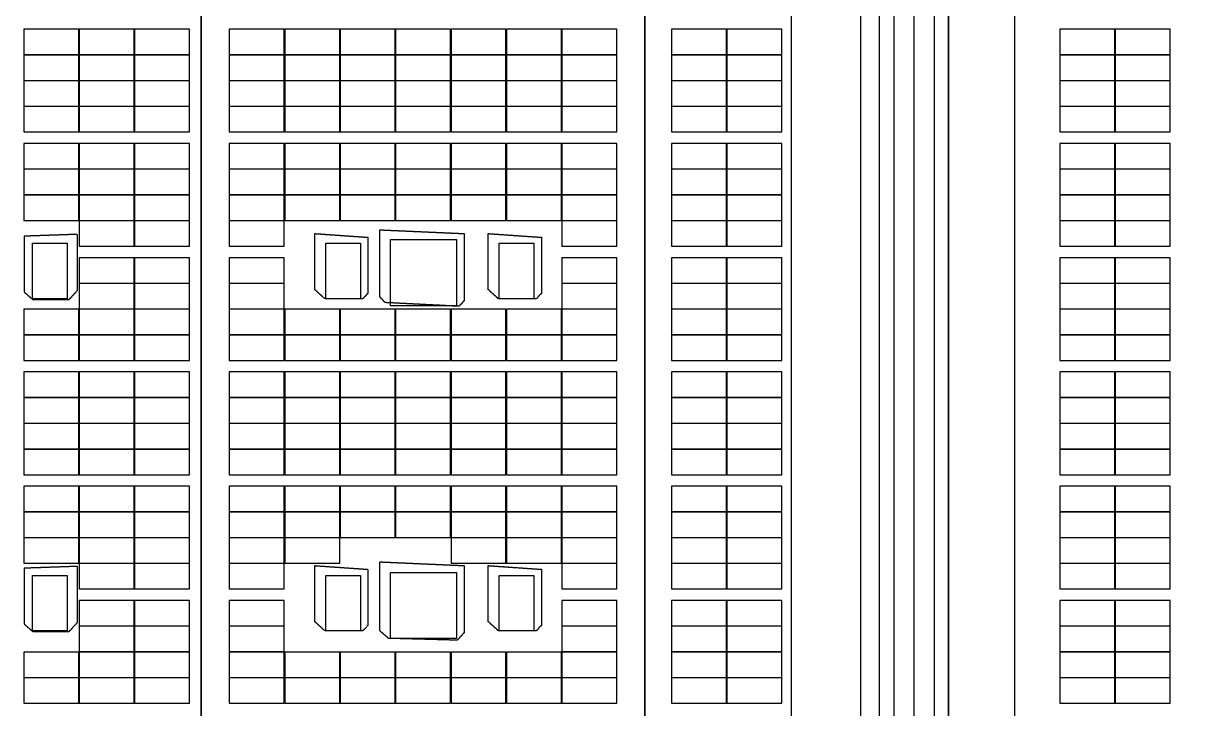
# Model space of a CAD drawing. Header units: metres. Extents: x -330863 to 383137, y -246038 to 314990.
# Drawn here: x 14103 to 64886, y 100938 to 130583 of the extents above; entities that cross this region are included whole.
import ezdxf

# ---------------------------------------------------------------- set-up
doc = ezdxf.new("R2010")
doc.units = ezdxf.units.M
doc.linetypes.add('DASHED', pattern=[1.524, 1.27, -0.254])
doc.linetypes.add('HIDDEN', pattern=[0.375, 0.25, -0.125])
for name, color, linetype in [('-其他', 7, 'Continuous'), ('-建筑轮廓线', 7, 'Continuous'), ('屋脊线', 7, 'ByLayer'), ('组件', 7, 'ByLayer'), ('阴影', 8, 'DASHED'), ('障碍物', 7, 'ByLayer')]:
    doc.layers.add(name, color=color, linetype=linetype)
doc.layers.add('X消防车道', color=6, linetype='HIDDEN', lineweight=18)

# ---------------------------------------------------------------- blocks, each defined once
blk = doc.blocks.new('*U6')
at = {"layer": '屋脊线', "color": 30}
for p, q in [((21804.48789536953, -129651.2492358684, 8900), (21800.28662353754, 145848.7498962879, 8900)), ((41004.48789536953, -129651.2511312961, 10100), (41000.28662361205, 145848.7498962879, 10100))]:
    blk.add_line(p, q, dxfattribs=at)
at = {"flags": 1}
for tag in ['unit_id', 'unit_name']:
    blk.add_attdef(tag, (0, 0), '', height=2.5, dxfattribs=at)
blk = doc.blocks.new('*U41')
at = {"layer": '障碍物', "color": 1}
blk.add_polyline3d([(50349.99999806284, 138298.7498807907, 10), (54149.99999828636, 138298.7498807907, 10), (54149.99999828636, 59048.74988079071, 10), (50349.99999806284, 59048.74988079071, 10)], close=True, dxfattribs=at)
at = {"flags": 1}
for tag in ['shape', 'height']:
    blk.add_attdef(tag, (0, 0), '', height=2.5, dxfattribs=at)
blk = doc.blocks.new('*U163')
at = {"layer": '障碍物', "color": 1}
blk.add_polyline3d([(14500.02583622932, 121073.7500661611, 10), (16000.02557329833, 121073.7500661611, 10), (16000.02557329833, 118673.7499576807, 10), (14500.02583622932, 118673.7499576807, 10)], close=True, dxfattribs=at)
at = {"flags": 1}
for tag in ['shape', 'height']:
    blk.add_attdef(tag, (0, 0), '', height=2.5, dxfattribs=at)
blk = doc.blocks.new('*U167')
at = {"layer": '障碍物', "color": 1}
blk.add_polyline3d([(14500.02732746303, 106698.7500673532, 10), (16000.02706415951, 106698.7500673532, 10), (16000.02706415951, 104298.7499576807, 10), (14500.02732746303, 104298.7499576807, 10)], close=True, dxfattribs=at)
at = {"flags": 1}
for tag in ['shape', 'height']:
    blk.add_attdef(tag, (0, 0), '', height=2.5, dxfattribs=at)
blk = doc.blocks.new('*U248')
at = {"layer": '障碍物', "color": 1}
blk.add_polyline3d([(27200.00026114285, 121073.7500661611, 10), (28699.99999806285, 121073.7500661611, 10), (28699.99999806285, 118673.7499576807, 10), (27200.00026114285, 118673.7499576807, 10)], close=True, dxfattribs=at)
at = {"flags": 1}
for tag in ['shape', 'height']:
    blk.add_attdef(tag, (0, 0), '', height=2.5, dxfattribs=at)
blk = doc.blocks.new('*U249')
at = {"layer": '障碍物', "color": 1}
blk.add_polyline3d([(34700.02609960735, 121073.7500661611, 10), (36200.02583630383, 121073.7500661611, 10), (36200.02583630383, 118673.7499576807, 10), (34700.02609960735, 118673.7499576807, 10)], close=True, dxfattribs=at)
at = {"flags": 1}
for tag in ['shape', 'height']:
    blk.add_attdef(tag, (0, 0), '', height=2.5, dxfattribs=at)
blk = doc.blocks.new('*U250')
at = {"layer": '障碍物', "color": 1}
blk.add_polyline3d([(27200.00175207853, 106698.7500673532, 10), (28700.00148937107, 106698.7500673532, 10), (28700.00148937107, 104298.7499576807, 10), (27200.00175207853, 104298.7499576807, 10)], close=True, dxfattribs=at)
at = {"flags": 1}
for tag in ['shape', 'height']:
    blk.add_attdef(tag, (0, 0), '', height=2.5, dxfattribs=at)
blk = doc.blocks.new('*U251')
at = {"layer": '障碍物', "color": 1}
blk.add_polyline3d([(34700.02759046853, 106698.7500673532, 10), (36200.02732738853, 106698.7500673532, 10), (36200.02732738853, 104298.7499576807, 10), (34700.02759046853, 104298.7499576807, 10)], close=True, dxfattribs=at)
at = {"flags": 1}
for tag in ['shape', 'height']:
    blk.add_attdef(tag, (0, 0), '', height=2.5, dxfattribs=at)
blk = doc.blocks.new('*U279')
at = {"layer": '障碍物', "color": 1}
blk.add_polyline3d([(29989.86887447536, 121228.6204725504, 10), (32850.37708550692, 121228.6204725504, 10), (32850.37708550692, 118368.1122624874, 10), (29989.86887447536, 118368.1122624874, 10)], close=True, dxfattribs=at)
at = {"flags": 1}
for tag in ['shape', 'height']:
    blk.add_attdef(tag, (0, 0), '', height=2.5, dxfattribs=at)
blk = doc.blocks.new('*U280')
at = {"layer": '障碍物', "color": 1}
blk.add_polyline3d([(29989.86887447536, 106829.0967285633, 10), (32850.37708550692, 106829.0967285633, 10), (32850.37708550692, 103968.5885173082, 10), (29989.86887447536, 103968.5885173082, 10)], close=True, dxfattribs=at)
at = {"flags": 1}
for tag in ['shape', 'height']:
    blk.add_attdef(tag, (0, 0), '', height=2.5, dxfattribs=at)
blk = doc.blocks.new('*U19')
at = {"layer": '组件', "color": 0}
blk.add_polyline3d([(0, 0, 0), (6.7e-15, 109.6, 0), (-238.1009774266284, 109.6, 11.9366891759911), (-238.1009774266284, 1.46e-14, 11.9366891759911)], close=True, dxfattribs=at)
at = {"flags": 1}
for tag in ['voco', 'vmpo', 'mounting-hole-spacing1', 'mounting-hole-spacing2', 'module-material', 'theme', 'silicon-material', 'userid', 'company-name', 'note', 'name', 'panel-width', 'panel-height', 'panel-length', 'pmax', 'id', 'impo', 'isco']:
    blk.add_attdef(tag, (0, 0), '', height=2.5, dxfattribs=at)
blk = doc.blocks.new('*U17')
at = {"layer": '组件', "color": 0}
blk.add_polyline3d([(0, 0, 0), (6.7e-15, -109.6, 0), (237.9347828191169, -109.6, 14.88620585709026), (237.9347828191169, 1.46e-14, 14.88620585709026)], close=True, dxfattribs=at)
at = {"flags": 1}
for tag in ['voco', 'vmpo', 'mounting-hole-spacing1', 'mounting-hole-spacing2', 'module-material', 'theme', 'silicon-material', 'userid', 'company-name', 'note', 'name', 'panel-width', 'panel-height', 'panel-length', 'pmax', 'id', 'impo', 'isco']:
    blk.add_attdef(tag, (0, 0), '', height=2.5, dxfattribs=at)
blk = doc.blocks.new('*U15')
at = {"layer": '组件', "color": 0}
blk.add_polyline3d([(0, 0, 0), (6.7e-15, 109.6, 0), (-238.0645125553749, 109.6, 12.64309541891256), (-238.0645125553749, 1.46e-14, 12.64309541891256)], close=True, dxfattribs=at)
at = {"flags": 1}
for tag in ['voco', 'vmpo', 'mounting-hole-spacing1', 'mounting-hole-spacing2', 'module-material', 'theme', 'silicon-material', 'userid', 'company-name', 'note', 'name', 'panel-width', 'panel-height', 'panel-length', 'pmax', 'id', 'impo', 'isco']:
    blk.add_attdef(tag, (0, 0), '', height=2.5, dxfattribs=at)

msp = doc.modelspace()

# ---------------------------------------------------------------- hatches: boundary and pattern name
at = {"layer": '-其他'}
h = msp.add_hatch(dxfattribs=at)
h.set_pattern_fill('ANSI31', color=256, scale=1199.999999999999, angle=-8.425099e-10)
h.set_pattern_definition([(44.9999999991575, (-495701042.8302665, -3200636676.18242), (-1347.038418140563, 1347.038418180179), [])])
edge = h.paths.add_edge_path()
edge.add_line((104528.7227559043, 145851.2500959262), (-88499.99851645902, 145851.2500991858))
edge.add_line((-88499.99851645902, 145851.2500991858), (-88499.9985170411, 104651.2501003966))
edge.add_line((-88499.9985170411, 104651.2501003966), (-93573.66250199033, 104651.2501003966))
edge.add_line((-93573.66250199033, 104651.2501003966), (-98618.78283635945, 104651.2501003966))
edge.add_line((-98618.78283635945, 104651.2501003966), (-104499.99851675, 104651.2501003966))
edge.add_line((-104499.99851675, 104651.2501003966), (-104499.9985162844, 151351.2500991858))
edge.add_line((-104499.9985162844, 151351.2500991858), (104000.0015184074, 151351.2500959262))
edge.add_line((104000.0015184074, 151351.2500959262), (104000.0015181745, 145851.2500959262))
at = {"layer": 'X消防车道'}
h = msp.add_hatch(dxfattribs=at)
h.set_pattern_fill('DOTS', color=8, scale=1000, angle=-31.48783798076735)
h.set_pattern_definition([(328.5121620192327, (-1970228605.701966, -2547630934.377606), (1506.050284478311, 939.1527315207007), [0, -1587.499999999999])])
h.paths.add_polyline_path([(-93210.31932864338, -143669.9816289544, 0.388696347810305), (-80260.50890044775, -155528.7499007024), (-29868.25021682074, -155528.749902565, 0.0729934230257984), (-27282.11924788542, -155149.1864708438), (-24812.54212517292, -154408.3133338205, -0.0729934230209538), (-22226.41115623759, -154028.7499007024), (83399.93261551949, -154028.749902565, -0.414215405250258), (92399.99996935017, -163028.7391755916), (92400.01187910326, -173021.7107695714), (96400.0120633305, -173176.2576506659), (96399.99996935017, -163028.7344095483, 0.4142203272388091), (83399.6842201473, -150028.7499058246), (-22813.48650954664, -150028.749903962, 0.0729934230411844), (-25399.61747935508, -150408.3133356832), (-27869.19458594406, -151149.1864689812, -0.0729934230362219), (-30455.32555586891, -151528.7499007024), (-80260.50890015671, -151528.7499007024, -0.3886976849728412), (-89225.76594498008, -143318.7917464599), (-114666.7633144511, 145381.2082974985, -0.4401982675162612), (-105701.5062695695, 155171.2501437217), (85999.68118983321, 155171.2501404621, -0.414210992521494), (94999.68118930935, 146171.3291063718, -0.1414481113697162), (96999.68118965859, 153099.4533711858, 0.2576703992202549), (85999.5199388382, 159171.2501390651), (-105701.6028190823, 159171.2501441874, 0.4401960510058327), (-118651.3220010651, 145030.0785886869)])

# ---------------------------------------------------------------- linework, layer by layer
at = {"layer": '-建筑轮廓线'}
for p, q in [((51775.00148373889, 138101.2500973232, 10100), (51775.00148251652, 59251.25009723007, 10100)), ((52650.00148373888, 138101.2500973232, 10100), (52650.00148245832, 59251.25009723007, 10100)), ((53525.00148373889, 138101.2500973232, 10100), (53525.0014823419, 59251.25009723007, 10100))]:
    msp.add_line(p, q, dxfattribs=at)
at = {"layer": '-建筑轮廓线', "elevation": 10100}
msp.add_lwpolyline([(51150.00148251652, 59051.25009750947), (54150.00148251652, 59051.25009750947), (54150.00148391351, 138301.2500984408), (51150.00148373889, 138301.2500984408)], close=True, dxfattribs=at)
at = {"layer": '屋脊线', "color": 30, "elevation": 8900}
msp.add_lwpolyline([(21800.28662353521, 145848.7498962134), (21804.48789533926, -129651.2492357939)], dxfattribs=at)
at = {"layer": '屋脊线', "color": 2, "elevation": 10100}
msp.add_lwpolyline([(41000.28662354685, 145848.7498962134), (41004.4878953509, -129651.251131501)], dxfattribs=at)
at = {"layer": '阴影', "linetype": 'DASHED'}
for points in [[(57023.4619140625, 62065.29296874999, 9296.479492187498), (57023.26660156249, 141412.24609375, 9296.489257812502), (53223.84765625, 141412.197265625, 9487.257080078123), (52031.8798828125, 140847.1484375, 9547.105712890623), (51212.3974609375, 141089.287109375, 9588.251953125), (47338.4814453125, 141089.23828125, 9782.760009765623), (47338.6572265625, 61823.046875, 9782.767333984377), (50244.1162109375, 59078.59375, 9636.868896484379), (54118.0322265625, 59078.6474609375, 9442.36083984375), (57023.4619140625, 62065.29296874999, 9296.479492187498)], [(14140.37109375, 121376.533203125, 9307.740478515623), (14140.40771484375, 118954.9609375, 9307.740478515623), (14512.2705078125, 118632.08984375, 9287.996215820312), (16074.0771484375, 118632.109375, 9205.068359375002), (16445.93017578125, 119035.712890625, 9185.323486328123), (16445.8935546875, 121457.28515625, 9185.323486328123), (14140.37109375, 121376.533203125, 9307.740478515623)], [(26709.59716796875, 121490.576171875, 9207.808227539062), (29015.0390625, 121329.1796875, 9351.898193359377), (29015.07568359375, 118907.607421875, 9351.898193359377), (28791.97509765625, 118665.44921875, 9337.9541015625), (27155.8544921875, 118665.419921875, 9235.697021484377), (26709.6337890625, 119069.00390625, 9207.808227539062), (26709.59716796875, 121490.576171875, 9207.808227539062)], [(29535.61767578125, 121652.060546875, 9384.434814453123), (33179.70458984375, 121490.68359375, 9612.189941406248), (33179.74853515625, 118584.794921875, 9612.189941406248), (32956.64794921875, 118342.63671875, 9598.245849609377), (29758.7744140625, 118504.0234375, 9398.37890625), (29535.66162109375, 118746.171875, 9384.434814453123), (29535.61767578125, 121652.060546875, 9384.434814453123)], [(34220.87158203125, 121490.703125, 9677.263183593752), (36526.31591796875, 121329.296875, 9821.353149414062), (36526.3525390625, 118907.724609375, 9821.353149414062), (36303.24951171875, 118665.56640625, 9807.40905761719), (34667.13134765625, 118665.537109375, 9705.1513671875), (34220.908203125, 119069.130859375, 9677.263183593752), (34220.87158203125, 121490.703125, 9677.263183593752)], [(29535.83740234375, 107284.0625, 9384.434814453123), (33179.92431640625, 107122.685546875, 9612.189941406248), (33179.96826171875, 104216.796875, 9612.189941406248), (32882.49755859375, 103893.916015625, 9593.598022460938), (29907.73193359375, 103974.58984375, 9407.675170898438), (29535.88134765625, 104297.451171875, 9384.434814453123), (29535.83740234375, 107284.0625, 9384.434814453123)], [(14140.58959960937, 107008.515625, 9307.740478515623), (14140.62744140625, 104586.943359375, 9307.740478515623), (14512.490234375, 104264.072265625, 9287.996215820312), (16074.296875, 104264.091796875, 9205.068359375002), (16446.14990234375, 104667.6953125, 9185.323486328123), (16446.11206054687, 107089.267578125, 9185.323486328123), (14140.58959960937, 107008.515625, 9307.740478515623)], [(26709.81689453125, 107122.578125, 9207.808227539062), (29015.2587890625, 106961.181640625, 9351.898193359377), (29015.29541015625, 104539.599609375, 9351.898193359377), (28792.1923828125, 104297.44140625, 9337.9541015625), (27156.07177734375, 104297.412109375, 9235.697021484377), (26709.853515625, 104701.005859375, 9207.808227539062), (26709.81689453125, 107122.578125, 9207.808227539062)], [(34221.09130859375, 107122.705078125, 9677.263183593752), (36526.53564453125, 106961.298828125, 9821.353149414062), (36526.572265625, 104539.7265625, 9821.353149414062), (36303.466796875, 104297.568359375, 9807.40905761719), (34667.3486328125, 104297.5390625, 9705.1513671875), (34221.1279296875, 104701.1328125, 9677.263183593752), (34221.09130859375, 107122.705078125, 9677.263183593752)]]:
    msp.add_polyline3d(points, close=True, dxfattribs=at)
at = {"layer": '障碍物'}
for points, elevation in [([(50349.99999805819, 138298.7498805672), (54149.99999822117, 138298.7498805672), (54149.99999822117, 59048.74988056719), (50349.99999805819, 59048.74988056719)], 11657), ([(29989.86887443112, 121228.6204725318), (32850.37708544638, 121228.6204725318), (32850.37708544638, 118368.112262506), (29989.86887443112, 118368.112262506)], 10300), ([(29989.86887443112, 106829.0967286378), (32850.37708544638, 106829.0967286378), (32850.37708544638, 103968.5885172151), (29989.86887443112, 103968.5885172151)], 10300)]:
    msp.add_lwpolyline(points, close=True, dxfattribs=dict(at, elevation=elevation))
at = {"layer": '障碍物', "color": 4, "elevation": 10300}
for points in [[(14500.02583622932, 121073.7500662729), (16000.02557324711, 121073.7500662729), (16000.02557324711, 118673.7499574013), (14500.02583622932, 118673.7499574013)], [(27200.00026113354, 121073.7500662729), (28699.99999803491, 121073.7500662729), (28699.99999803491, 118673.7499574013), (27200.00026113354, 118673.7499574013)], [(34700.02609957242, 121073.7500662729), (36200.02583624096, 121073.7500662729), (36200.02583624096, 118673.7499574013), (34700.02609957242, 118673.7499574013)], [(14500.02732745139, 106698.7500672042), (16000.02706411993, 106698.7500672042), (16000.02706411993, 104298.7499574013), (14500.02732745139, 104298.7499574013)], [(27200.00175206457, 106698.7500672042), (28700.00148931518, 106698.7500672042), (28700.00148931518, 104298.7499574013), (27200.00175206457, 104298.7499574013)], [(34700.02759044525, 106698.7500672042), (36200.02732734662, 106698.7500672042), (36200.02732734662, 104298.7499574013), (34700.02759044525, 104298.7499574013)]]:
    msp.add_lwpolyline(points, close=True, dxfattribs=at)

# ---------------------------------------------------------------- block references
at = {"layer": '屋脊线'}
msp.add_blockref('*U6', (0, 0), dxfattribs=at)
at = {"layer": '组件', "color": 5, "xscale": 10, "yscale": 10, "zscale": 10}
for name, p in [('*U15', (16493.95652240001, 129236.749999996, 9281.768202672825)), ('*U15', (18894.57350460001, 129236.749999996, 9154.301814237006)), ('*U15', (21295.19048680002, 129236.749999996, 9026.835425801186)), ('*U17', (23014.79941023997, 130332.6999999944, 9075.892260796652)), ('*U17', (25414.10830039998, 130332.6999999944, 9225.849066431072)), ('*U17', (27813.41719056, 130332.6999999944, 9375.805872065492)), ('*U17', (30212.72608072001, 130332.6999999944, 9525.762677699908)), ('*U17', (32612.03497088001, 130332.6999999944, 9675.719483334327)), ('*U17', (35011.34386104002, 130332.6999999944, 9825.676288968749)), ('*U17', (37410.65275120003, 130332.6999999944, 9975.633094603165)), ('*U19', (44537.01644615997, 129236.6999999964, 10022.61992218901)), ('*U19', (46938.00105619998, 129236.6999999964, 9902.066947912368)), ('*U19', (61343.90871644002, 129236.6999999964, 9178.749102252475)), ('*U19', (63744.89332648002, 129236.6999999964, 9058.196127975829)), ('*U15', (16493.95652240001, 128120.749999996, 9281.768202672825)), ('*U15', (18894.57350460001, 128120.749999996, 9154.301814237006)), ('*U15', (21295.19048680002, 128120.749999996, 9026.835425801186)), ('*U17', (23014.79941023997, 129216.6999999944, 9075.892260796652)), ('*U17', (25414.10830039998, 129216.6999999944, 9225.849066431072)), ('*U17', (27813.41719056, 129216.6999999944, 9375.805872065492)), ('*U17', (30212.72608072001, 129216.6999999944, 9525.762677699908)), ('*U17', (32612.03497088001, 129216.6999999944, 9675.719483334327)), ('*U17', (35011.34386104002, 129216.6999999944, 9825.676288968749)), ('*U17', (37410.65275120003, 129216.6999999944, 9975.633094603165)), ('*U19', (44537.01644615997, 128120.6999999964, 10022.61992218901)), ('*U19', (46938.00105619998, 128120.6999999964, 9902.066947912368)), ('*U19', (61343.90871644002, 128120.6999999964, 9178.749102252475)), ('*U19', (63744.89332648002, 128120.6999999964, 9058.196127975829)), ('*U15', (16493.95652240001, 127004.749999996, 9281.768202672825)), ('*U15', (18894.57350460001, 127004.749999996, 9154.301814237006)), ('*U15', (21295.19048680002, 127004.749999996, 9026.835425801186)), ('*U17', (23014.79941023997, 128100.6999999945, 9075.892260796652)), ('*U17', (25414.10830039998, 128100.6999999945, 9225.849066431072)), ('*U17', (27813.41719056, 128100.6999999945, 9375.805872065492)), ('*U17', (30212.72608072001, 128100.6999999945, 9525.762677699908)), ('*U17', (32612.03497088001, 128100.6999999945, 9675.719483334327)), ('*U17', (35011.34386104002, 128100.6999999945, 9825.676288968749)), ('*U17', (37410.65275120003, 128100.6999999945, 9975.633094603165)), ('*U19', (44537.01644615997, 127004.6999999964, 10022.61992218901)), ('*U19', (46938.00105619998, 127004.6999999964, 9902.066947912368)), ('*U19', (61343.90871644002, 127004.6999999964, 9178.749102252475)), ('*U19', (63744.89332648002, 127004.6999999964, 9058.196127975829)), ('*U15', (16493.95652240001, 125888.749999996, 9281.768202672825)), ('*U15', (18894.57350460001, 125888.749999996, 9154.301814237006)), ('*U15', (21295.19048680002, 125888.749999996, 9026.835425801186)), ('*U17', (23014.79941023997, 126984.6999999944, 9075.892260796652)), ('*U17', (25414.10830039998, 126984.6999999944, 9225.849066431072)), ('*U17', (27813.41719056, 126984.6999999944, 9375.805872065492)), ('*U17', (30212.72608072001, 126984.6999999944, 9525.762677699908)), ('*U17', (32612.03497088001, 126984.6999999944, 9675.719483334327)), ('*U17', (35011.34386104002, 126984.6999999944, 9825.676288968749)), ('*U17', (37410.65275120003, 126984.6999999944, 9975.633094603165)), ('*U19', (44537.01644615997, 125888.6999999965, 10022.61992218901)), ('*U19', (46938.00105619998, 125888.6999999965, 9902.066947912368)), ('*U19', (61343.90871644002, 125888.6999999965, 9178.749102252475)), ('*U19', (63744.89332648002, 125888.6999999965, 9058.196127975829)), ('*U15', (16493.95652240001, 124292.7499999962, 9281.772205901858)), ('*U15', (18894.57350460001, 124292.7499999962, 9154.305817466036)), ('*U15', (21295.19048680002, 124292.7499999962, 9026.83942903022)), ('*U17', (23014.79941023997, 125388.6999999947, 9075.88754866235)), ('*U17', (25414.10830039998, 125388.6999999947, 9225.844354296765)), ('*U17', (27813.41719056, 125388.6999999947, 9375.801159931187)), ('*U17', (30212.72608072001, 125388.6999999947, 9525.757965565608)), ('*U17', (32612.03497088001, 125388.6999999947, 9675.714771200028)), ('*U17', (35011.34386104002, 125388.6999999947, 9825.671576834444)), ('*U17', (37410.65275120003, 125388.6999999947, 9975.628382468865)), ('*U19', (44537.01644615997, 124292.6999999966, 10022.6237077146)), ('*U19', (46938.00105619998, 124292.6999999966, 9902.070733437953)), ('*U19', (61343.90871644002, 124292.6999999966, 9178.752887778059)), ('*U19', (63744.89332648002, 124292.6999999966, 9058.199913501408)), ('*U15', (16493.95652240001, 123176.7499999962, 9281.772205901858)), ('*U15', (18894.57350460001, 123176.7499999962, 9154.305817466036)), ('*U15', (21295.19048680002, 123176.7499999962, 9026.83942903022)), ('*U17', (23014.79941023997, 124272.6999999947, 9075.88754866235)), ('*U17', (25414.10830039998, 124272.6999999947, 9225.844354296765)), ('*U17', (27813.41719056, 124272.6999999947, 9375.801159931187)), ('*U17', (30212.72608072001, 124272.6999999947, 9525.757965565608)), ('*U17', (32612.03497088001, 124272.6999999947, 9675.714771200028)), ('*U17', (35011.34386104002, 124272.6999999947, 9825.671576834444)), ('*U17', (37410.65275120003, 124272.6999999947, 9975.628382468865)), ('*U19', (44537.01644615997, 123176.6999999966, 10022.6237077146)), ('*U19', (46938.00105619998, 123176.6999999966, 9902.070733437953)), ('*U19', (61343.90871644002, 123176.6999999966, 9178.752887778059)), ('*U19', (63744.89332648002, 123176.6999999966, 9058.199913501408)), ('*U15', (16493.95652240001, 122060.7499999962, 9281.772205901858)), ('*U15', (18894.57350460001, 122060.7499999962, 9154.305817466036)), ('*U15', (21295.19048680002, 122060.7499999962, 9026.83942903022)), ('*U17', (23014.79941023997, 123156.6999999947, 9075.88754866235)), ('*U17', (25414.10830039998, 123156.6999999947, 9225.844354296765)), ('*U17', (27813.41719056, 123156.6999999947, 9375.801159931187)), ('*U17', (30212.72608072001, 123156.6999999947, 9525.757965565608)), ('*U17', (32612.03497088001, 123156.6999999947, 9675.714771200028)), ('*U17', (35011.34386104002, 123156.6999999947, 9825.671576834444)), ('*U17', (37410.65275120003, 123156.6999999947, 9975.628382468865)), ('*U19', (44537.01644615997, 122060.6999999966, 10022.6237077146)), ('*U19', (46938.00105619998, 122060.6999999966, 9902.070733437953)), ('*U19', (61343.90871644002, 122060.6999999966, 9178.752887778059)), ('*U19', (63744.89332648002, 122060.6999999966, 9058.199913501408)), ('*U15', (18894.57350460001, 120944.7499999962, 9154.305817466036)), ('*U15', (21295.19048680002, 120944.7499999962, 9026.83942903022)), ('*U17', (23014.79941023997, 122040.6999999947, 9075.88754866235)), ('*U17', (37410.65275120003, 122040.6999999947, 9975.628382468865)), ('*U19', (44537.01644615997, 120944.6999999966, 10022.6237077146)), ('*U19', (46938.00105619998, 120944.6999999966, 9902.070733437953)), ('*U19', (61343.90871644002, 120944.6999999966, 9178.752887778059)), ('*U19', (63744.89332648002, 120944.6999999966, 9058.199913501408)), ('*U15', (18894.57350460001, 119348.7499999964, 9154.309820695067)), ('*U15', (21295.19048680002, 119348.7499999964, 9026.843432259253)), ('*U17', (23014.79941023997, 120444.6999999949, 9075.882836528048)), ('*U17', (37410.65275120003, 120444.6999999949, 9975.62367033456)), ('*U19', (44537.01644615997, 119348.6999999967, 10022.62749324018)), ('*U19', (46938.00105619998, 119348.6999999967, 9902.074518963535)), ('*U19', (61343.90871644002, 119348.6999999967, 9178.75667330364)), ('*U19', (63744.89332648002, 119348.6999999967, 9058.203699026995)), ('*U15', (18894.57350460001, 118232.7499999964, 9154.309820695067)), ('*U15', (21295.19048680002, 118232.7499999964, 9026.843432259253)), ('*U17', (23014.79941023997, 119328.6999999949, 9075.882836528048)), ('*U17', (37410.65275120003, 119328.6999999949, 9975.62367033456)), ('*U19', (44537.01644615997, 118232.6999999967, 10022.62749324018)), ('*U19', (46938.00105619998, 118232.6999999967, 9902.074518963535)), ('*U19', (61343.90871644002, 118232.6999999967, 9178.75667330364)), ('*U19', (63744.89332648002, 118232.6999999967, 9058.203699026995)), ('*U15', (16493.95652240001, 117116.7499999963, 9281.776209130887)), ('*U15', (18894.57350460001, 117116.7499999963, 9154.309820695067)), ('*U15', (21295.19048680002, 117116.7499999963, 9026.843432259253)), ('*U17', (23014.79941023997, 118212.6999999949, 9075.882836528048)), ('*U17', (25414.10830039998, 118212.6999999949, 9225.839642162467)), ('*U17', (27813.41719056, 118212.6999999949, 9375.796447796885)), ('*U17', (30212.72608072001, 118212.6999999949, 9525.753253431301)), ('*U17', (32612.03497088001, 118212.6999999949, 9675.710059065725)), ('*U17', (35011.34386104002, 118212.6999999949, 9825.66686470014)), ('*U17', (37410.65275120003, 118212.6999999949, 9975.62367033456)), ('*U19', (44537.01644615997, 117116.6999999967, 10022.62749324018)), ('*U19', (46938.00105619998, 117116.6999999967, 9902.074518963535)), ('*U19', (61343.90871644002, 117116.6999999967, 9178.75667330364)), ('*U19', (63744.89332648002, 117116.6999999967, 9058.203699026995)), ('*U15', (16493.95652240001, 116000.7499999963, 9281.776209130887)), ('*U15', (18894.57350460001, 116000.7499999963, 9154.309820695067)), ('*U15', (21295.19048680002, 116000.7499999963, 9026.843432259253)), ('*U17', (23014.79941023997, 117096.6999999949, 9075.882836528048)), ('*U17', (25414.10830039998, 117096.6999999949, 9225.839642162467)), ('*U17', (27813.41719056, 117096.6999999949, 9375.796447796885)), ('*U17', (30212.72608072001, 117096.6999999949, 9525.753253431301)), ('*U17', (32612.03497088001, 117096.6999999949, 9675.710059065725)), ('*U17', (35011.34386104002, 117096.6999999949, 9825.66686470014)), ('*U17', (37410.65275120003, 117096.6999999949, 9975.62367033456)), ('*U19', (44537.01644615997, 116000.6999999967, 10022.62749324018)), ('*U19', (46938.00105619998, 116000.6999999967, 9902.074518963535)), ('*U19', (61343.90871644002, 116000.6999999967, 9178.75667330364)), ('*U19', (63744.89332648002, 116000.6999999967, 9058.203699026995)), ('*U15', (16493.95652240001, 114404.7499999965, 9281.78021235992)), ('*U15', (18894.57350460001, 114404.7499999965, 9154.313823924102)), ('*U15', (21295.19048680002, 114404.7499999965, 9026.847435488284)), ('*U17', (23014.79941023997, 115500.6999999951, 9075.878124393746)), ('*U17', (25414.10830039998, 115500.6999999951, 9225.834930028166)), ('*U17', (27813.41719056, 115500.6999999951, 9375.791735662584)), ('*U17', (30212.72608072001, 115500.6999999951, 9525.748541297002)), ('*U17', (32612.03497088001, 115500.6999999951, 9675.705346931421)), ('*U17', (35011.34386104002, 115500.6999999951, 9825.66215256584)), ('*U17', (37410.65275120003, 115500.6999999951, 9975.618958200259)), ('*U19', (44537.01644615997, 114404.6999999969, 10022.63127876576)), ('*U19', (46938.00105619998, 114404.6999999969, 9902.078304489112)), ('*U19', (61343.90871644002, 114404.6999999969, 9178.760458829222)), ('*U19', (63744.89332648002, 114404.6999999969, 9058.207484552571)), ('*U15', (16493.95652240001, 113288.7499999965, 9281.78021235992)), ('*U15', (18894.57350460001, 113288.7499999965, 9154.313823924102)), ('*U15', (21295.19048680002, 113288.7499999965, 9026.847435488284)), ('*U17', (23014.79941023997, 114384.6999999951, 9075.878124393746)), ('*U17', (25414.10830039998, 114384.6999999951, 9225.834930028166)), ('*U17', (27813.41719056, 114384.6999999951, 9375.791735662584)), ('*U17', (30212.72608072001, 114384.6999999951, 9525.748541297002)), ('*U17', (32612.03497088001, 114384.6999999951, 9675.705346931421)), ('*U17', (35011.34386104002, 114384.6999999951, 9825.66215256584)), ('*U17', (37410.65275120003, 114384.6999999951, 9975.618958200259)), ('*U19', (44537.01644615997, 113288.6999999969, 10022.63127876576)), ('*U19', (46938.00105619998, 113288.6999999969, 9902.078304489112)), ('*U19', (61343.90871644002, 113288.6999999969, 9178.760458829222)), ('*U19', (63744.89332648002, 113288.6999999969, 9058.207484552571)), ('*U15', (16493.95652240001, 112172.7499999965, 9281.78021235992)), ('*U15', (18894.57350460001, 112172.7499999965, 9154.313823924102)), ('*U15', (21295.19048680002, 112172.7499999965, 9026.847435488284)), ('*U17', (23014.79941023997, 113268.6999999951, 9075.878124393746)), ('*U17', (25414.10830039998, 113268.6999999951, 9225.834930028166)), ('*U17', (27813.41719056, 113268.6999999951, 9375.791735662584)), ('*U17', (30212.72608072001, 113268.6999999951, 9525.748541297002)), ('*U17', (32612.03497088001, 113268.6999999951, 9675.705346931421)), ('*U17', (35011.34386104002, 113268.6999999951, 9825.66215256584)), ('*U17', (37410.65275120003, 113268.6999999951, 9975.618958200259)), ('*U19', (44537.01644615997, 112172.6999999968, 10022.63127876576)), ('*U19', (46938.00105619998, 112172.6999999968, 9902.078304489112)), ('*U19', (61343.90871644002, 112172.6999999968, 9178.760458829222)), ('*U19', (63744.89332648002, 112172.6999999968, 9058.207484552571)), ('*U15', (16493.95652240001, 111056.7499999965, 9281.78021235992)), ('*U15', (18894.57350460001, 111056.7499999965, 9154.313823924102)), ('*U15', (21295.19048680002, 111056.7499999965, 9026.847435488284)), ('*U17', (23014.79941023997, 112152.6999999951, 9075.878124393746)), ('*U17', (25414.10830039998, 112152.6999999951, 9225.834930028166)), ('*U17', (27813.41719056, 112152.6999999951, 9375.791735662584)), ('*U17', (30212.72608072001, 112152.6999999951, 9525.748541297002)), ('*U17', (32612.03497088001, 112152.6999999951, 9675.705346931421)), ('*U17', (35011.34386104002, 112152.6999999951, 9825.66215256584)), ('*U17', (37410.65275120003, 112152.6999999951, 9975.618958200259)), ('*U19', (44537.01644615997, 111056.6999999968, 10022.63127876576)), ('*U19', (46938.00105619998, 111056.6999999968, 9902.078304489112)), ('*U19', (61343.90871644002, 111056.6999999968, 9178.760458829222)), ('*U19', (63744.89332648002, 111056.6999999968, 9058.207484552571)), ('*U15', (16493.95652240001, 109460.7499999967, 9281.784215588952)), ('*U15', (18894.57350460001, 109460.7499999967, 9154.317827153134)), ('*U15', (21295.19048680002, 109460.7499999967, 9026.851438717316)), ('*U17', (23014.79941023997, 110556.6999999953, 9075.873412259443)), ('*U17', (25414.10830039998, 110556.6999999953, 9225.830217893865)), ('*U17', (27813.41719056, 110556.6999999953, 9375.787023528284)), ('*U17', (30212.72608072001, 110556.6999999953, 9525.7438291627)), ('*U17', (32612.03497088001, 110556.6999999953, 9675.70063479712)), ('*U17', (35011.34386104002, 110556.6999999953, 9825.657440431536)), ('*U17', (37410.65275120003, 110556.6999999953, 9975.614246065958)), ('*U19', (44537.01644615997, 109460.699999997, 10022.63506429134)), ('*U19', (46938.00105619998, 109460.699999997, 9902.082090014694)), ('*U19', (61343.90871644002, 109460.699999997, 9178.764244354805)), ('*U19', (63744.89332648002, 109460.699999997, 9058.21127007815)), ('*U15', (16493.95652240001, 108344.7499999967, 9281.784215588952)), ('*U15', (18894.57350460001, 108344.7499999967, 9154.317827153134)), ('*U15', (21295.19048680002, 108344.7499999967, 9026.851438717316)), ('*U17', (23014.79941023997, 109440.6999999953, 9075.873412259443)), ('*U17', (25414.10830039998, 109440.6999999953, 9225.830217893865)), ('*U17', (27813.41719056, 109440.6999999953, 9375.787023528284)), ('*U17', (30212.72608072001, 109440.6999999953, 9525.7438291627)), ('*U17', (32612.03497088001, 109440.6999999953, 9675.70063479712)), ('*U17', (35011.34386104002, 109440.6999999953, 9825.657440431536)), ('*U17', (37410.65275120003, 109440.6999999953, 9975.614246065958)), ('*U19', (44537.01644615997, 108344.699999997, 10022.63506429134)), ('*U19', (46938.00105619998, 108344.699999997, 9902.082090014694)), ('*U19', (61343.90871644002, 108344.699999997, 9178.764244354805)), ('*U19', (63744.89332648002, 108344.699999997, 9058.21127007815)), ('*U15', (16493.95652240001, 107228.7499999966, 9281.784215588952)), ('*U15', (18894.57350460001, 107228.7499999966, 9154.317827153134)), ('*U15', (21295.19048680002, 107228.7499999966, 9026.851438717316)), ('*U17', (23014.79941023997, 108324.6999999953, 9075.873412259443)), ('*U17', (25414.10830039998, 108324.6999999953, 9225.830217893865)), ('*U17', (32612.03497088001, 108324.6999999953, 9675.70063479712)), ('*U17', (35011.34386104002, 108324.6999999953, 9825.657440431536)), ('*U17', (37410.65275120003, 108324.6999999953, 9975.614246065958)), ('*U19', (44537.01644615997, 107228.699999997, 10022.63506429134)), ('*U19', (46938.00105619998, 107228.699999997, 9902.082090014694)), ('*U19', (61343.90871644002, 107228.699999997, 9178.764244354805)), ('*U19', (63744.89332648002, 107228.699999997, 9058.21127007815)), ('*U15', (18894.57350460001, 106112.7499999967, 9154.317827153134)), ('*U15', (21295.19048680002, 106112.7499999967, 9026.851438717316)), ('*U17', (23014.79941023997, 107208.6999999954, 9075.873412259443)), ('*U17', (37410.65275120003, 107208.6999999954, 9975.614246065958)), ('*U19', (44537.01644615997, 106112.699999997, 10022.63506429134)), ('*U19', (46938.00105619998, 106112.699999997, 9902.082090014694)), ('*U19', (61343.90871644002, 106112.699999997, 9178.764244354805)), ('*U19', (63744.89332648002, 106112.699999997, 9058.21127007815)), ('*U15', (18894.57350460001, 104516.7499999968, 9154.321830382163)), ('*U15', (21295.19048680002, 104516.7499999968, 9026.855441946345)), ('*U17', (23014.79941023997, 105612.6999999955, 9075.868700125146)), ('*U17', (37410.65275120003, 105612.6999999955, 9975.609533931656)), ('*U19', (44537.01644615997, 104516.6999999972, 10022.63884981692)), ('*U19', (46938.00105619998, 104516.6999999972, 9902.085875540273)), ('*U19', (61343.90871644002, 104516.6999999972, 9178.768029880383)), ('*U19', (63744.89332648002, 104516.6999999972, 9058.215055603738)), ('*U15', (18894.57350460001, 103400.7499999968, 9154.321830382163)), ('*U15', (21295.19048680002, 103400.7499999968, 9026.855441946345)), ('*U17', (23014.79941023997, 104496.6999999956, 9075.868700125146)), ('*U17', (37410.65275120003, 104496.6999999956, 9975.609533931656)), ('*U19', (44537.01644615997, 103400.6999999971, 10022.63884981692)), ('*U19', (46938.00105619998, 103400.6999999971, 9902.085875540273)), ('*U19', (61343.90871644002, 103400.6999999971, 9178.768029880383)), ('*U19', (63744.89332648002, 103400.6999999971, 9058.215055603738)), ('*U15', (16493.95652240001, 102284.7499999969, 9281.788218817985)), ('*U15', (18894.57350460001, 102284.7499999969, 9154.321830382163)), ('*U15', (21295.19048680002, 102284.7499999969, 9026.855441946345)), ('*U17', (23014.79941023997, 103380.6999999955, 9075.868700125146)), ('*U17', (25414.10830039998, 103380.6999999955, 9225.82550575956)), ('*U17', (27813.41719056, 103380.6999999955, 9375.78231139398)), ('*U17', (30212.72608072001, 103380.6999999955, 9525.739117028399)), ('*U17', (32612.03497088001, 103380.6999999955, 9675.695922662819)), ('*U17', (35011.34386104002, 103380.6999999955, 9825.652728297237)), ('*U17', (37410.65275120003, 103380.6999999955, 9975.609533931656)), ('*U19', (44537.01644615997, 102284.6999999972, 10022.63884981692)), ('*U19', (46938.00105619998, 102284.6999999972, 9902.085875540273)), ('*U19', (61343.90871644002, 102284.6999999972, 9178.768029880383)), ('*U19', (63744.89332648002, 102284.6999999972, 9058.215055603738)), ('*U15', (16493.95652240001, 101168.7499999968, 9281.788218817985)), ('*U15', (18894.57350460001, 101168.7499999968, 9154.321830382163)), ('*U15', (21295.19048680002, 101168.7499999968, 9026.855441946345)), ('*U17', (23014.79941023997, 102264.6999999955, 9075.868700125146)), ('*U17', (25414.10830039998, 102264.6999999955, 9225.82550575956)), ('*U17', (27813.41719056, 102264.6999999955, 9375.78231139398)), ('*U17', (30212.72608072001, 102264.6999999955, 9525.739117028399)), ('*U17', (32612.03497088001, 102264.6999999955, 9675.695922662819)), ('*U17', (35011.34386104002, 102264.6999999955, 9825.652728297237)), ('*U17', (37410.65275120003, 102264.6999999955, 9975.609533931656)), ('*U19', (44537.01644615997, 101168.6999999972, 10022.63884981692)), ('*U19', (46938.00105619998, 101168.6999999972, 9902.085875540273)), ('*U19', (61343.90871644002, 101168.6999999972, 9178.768029880383)), ('*U19', (63744.89332648002, 101168.6999999972, 9058.215055603738))]:
    msp.add_blockref(name, p, dxfattribs=at)
at = {"layer": '障碍物'}
for name in ['*U41', '*U163', '*U248', '*U279', '*U249', '*U167', '*U250', '*U280', '*U251']:
    msp.add_blockref(name, (0, 0), dxfattribs=at)

doc.saveas('drawing.dxf')
